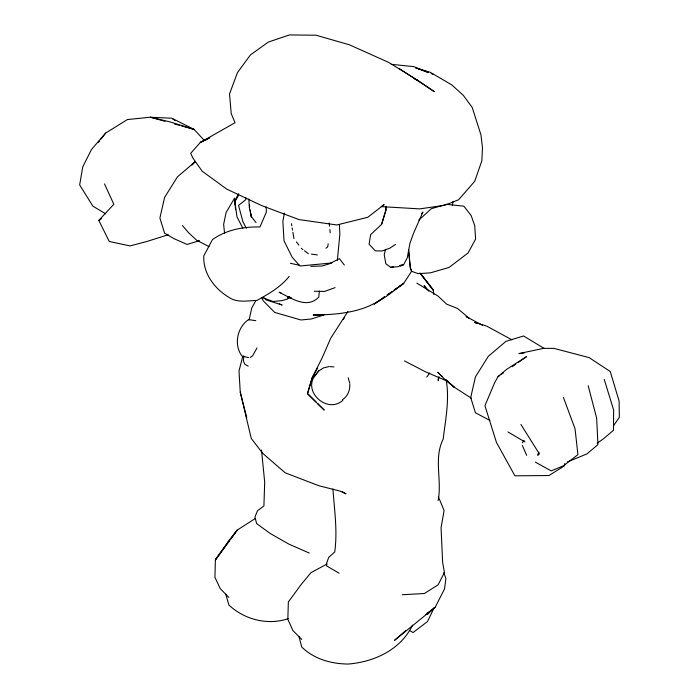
<?xml version="1.0" encoding="UTF-8"?>
<svg xmlns="http://www.w3.org/2000/svg" width="699" height="699" viewBox="0 0 699 699"><rect width="100%" height="100%" fill="white"/><g stroke="black" fill="none" stroke-linecap="round" stroke-linejoin="round"><path stroke-width="1.05" d="M349.78 384.284C350.216 390.164 347.604 396.473 342.527 399.653M243.715 355.8L243.427 361.025L244.641 364.057L248.171 366.162M564.722 463.603L564.582 465.735L548.986 475.538L514.91 475.818L496.439 442.406L484.931 405.7L494.577 382.842L498.029 376.647L506.487 369.474L526.496 356.665L518.483 362.283M319.364 291.055L318.805 297.101C306.905 309.482 291.134 297.984 279.146 292.304L281.042 292.794M337.381 260.264L339.88 233.999L339.382 224.528M438.098 500.536C442.249 480.169 433.397 458.588 443.218 438.998C445.446 419.933 449.448 400.824 446.443 381.61L445.866 379.531M452.375 205.602L453.074 201.364M234.436 203.724L234.812 201.574L238.464 194.034M328.207 243.864L327.665 246.887L325.952 248.224M284.371 213.125L282.859 221.434L284.039 240.858L292.13 257.162L299.976 266.004L331.92 262.946M438.963 376.674L438.212 380.763L438.203 378.596M234.532 203.811L234.899 201.845L237.005 216.926L242.824 228.171M249.054 320.072L251.78 307.927L256 300.36M242.763 356.333L239.006 370.889L240.246 392.104L251.256 438.448L262.763 453.38L285.183 472.804L318.788 485.718L339.906 491.048L346.049 493.835L342.248 491.764M385.603 249.333L384.223 254.567L385.787 263.672L390.662 267.315L397.801 266.738L403.655 264.641L407.229 257.94L409.998 243.016L413.616 233.108L422.921 212.042L421.567 213.728M538.763 452.279L537.863 455.337L538.815 452.358M381.794 224.003L386.136 209.744L385.979 206.537M256.996 347.953L252.584 355.826L250.242 357.46M434.105 607.877L427.517 621.533L413.065 632.543L409.317 630.376M428.452 612.298L427.508 614.246L435.206 607.239L444.477 588.995L445.918 578.641L443.848 572.577M235.31 200.622L238.77 193.946M317.599 368.181L312.235 377.565L307.333 393.755L324.214 410.086L317.451 403.323M234.812 201.574L238.027 196.148M343.235 319.513L344.354 317.713M412.506 625.159C400.684 649.799 374.384 661.892 348.198 664.05C331.239 663.867 314.166 659.166 301.767 647.064L298.971 636.527M613.556 425.735L619.34 417.303L619.096 401.025L610.227 371.484L589.17 357.635L553.861 348.355L543.525 348.382L518.911 353.58L524.136 353.039M229.49 540.615L215.397 559.847L214.916 577.26L220.237 588.628L228.888 597.435M230.775 538.868L237.179 530.13L255.362 518.466M426.731 377.084L429.815 372.951M289.168 276.402C280.893 286.957 268.486 294.052 256.813 300.5C247.507 300.614 237.223 303.104 229.019 297.416C214.558 288.792 202.911 273.379 203.793 255.878L212.505 239.556C226.362 229.753 243.313 226.607 259.984 226.965L266.415 211.937L266.101 206.825M522.232 442.843L524.154 440.318M98.341 142.517L99.669 140.796M100.997 139.075L105.663 133.055L127.401 119.564L150.39 117.222L171.805 118.227L194.121 129.429L204.423 140.569M315.293 375.197C302.169 391.562 327.595 414.463 342.859 400.23M347.927 311.474L330.732 338.202L322.125 357.923L312.235 377.565L307.682 393.546L315.948 401.82M318.823 370.854L314.026 376.778L318.823 370.854L323.602 367.875L329.168 366.547M105.663 133.055L91.49 149.481L82.744 166.93L79.66 184.938L92.897 206.153L105.689 213.824M168.232 234.724L146.598 241.574L130.005 245.917L109.245 241.487L98.821 220.403L113.832 204.283L104.509 183.916M192.181 164.929L195.117 161.792L191.736 164.588M289.631 296.699L287.411 299.058L282.029 300.631L273.099 301.505L262.501 297.582M418.762 220.15L431.388 208.652L446.547 204.3L463.865 206.222L471.135 215.493L474.726 225.681L475.608 239.11L468.024 253.021L449.081 267.446L430.453 272.846L418.229 273.667L411.624 271.334L410.322 268.023L408.504 250.181M405.778 630.577L394.446 640.406L435.206 607.239L425.84 614.438M195.117 161.792L177.511 176.768L164.615 197.363L159.896 218.027L164.615 233.23L174.208 238.761L187.105 244.44L199.53 240.657M98.821 220.403L101.381 218.569M390.75 292.558L392.48 291.334L387.176 294.969M384.572 296.795C364.677 312.602 337.678 314.699 313.187 315.031L323.148 314.891M498.029 376.647L499.811 375.398M501.585 374.148L503.367 372.899M512.262 366.652L515.818 364.153M597.182 443.175L603.342 438.876L613.451 430.322L613.626 409.946L604.216 379.374M384.642 296.822L374.148 304.117L386.512 296.297L403.69 283.375L411.641 271.247L410.365 267.9L408.635 250.015M387.263 294.995L389.885 293.178M395.477 244.449L389.789 248.206L382.056 250.993L375.319 250.845L369.072 244.187L370.627 234.672L381.497 224.405L385.796 210.137L385.621 206.939M327.045 563.997L310.95 572.682L301.33 584.294L288.355 601.935L287.839 619.323L292.872 630.524L301.776 639.48M209.822 137.694L200.298 142.447L190.661 153.369L193.134 158.42L202.186 171.22L226.756 189.114L261.653 205.576L299.006 219.591L336.813 224.973L367.796 217.284L384.135 204.571L381.226 206.624L419.758 208.879L444.73 205.279L458.579 199.774L474.717 181.294L481.847 160.77L482.485 147.777L480.956 134.881L472.244 107.515L463.227 95.23L451.772 84.894L430.278 72.32L415.765 67.943L427.98 72.434M209.036 138.271L200.298 142.447L235.039 122.709L231.229 113.666L229.525 93.946L237.407 72.687L250.452 54.898L268.302 42.089L289.342 34.95L316.027 35.212L349.474 44.815L388.504 62.333L418.151 80.568L434.297 91.621L399.295 68.563M400.553 266.039L403.655 264.641L399.662 265.463M567.317 462.013L586.907 453.913L597.951 444.634L596.649 418.116L588.174 385.726M335.092 287.612L324.563 291.457L314.323 291.23M324.144 314.882L311.265 319.006L300.919 319.976L274.716 312.427L263.077 300.631L261.81 297.669M288.643 618.519C268.224 625.666 244.519 619.795 228.905 605.011L225.777 594.211M390.662 267.315L393.659 266.703M310.758 266.336L321.968 266.013L329.212 263.873L339.434 258.709L344.362 265.078M288.058 298.045L291.221 298.019M402.257 594.744L424.415 593.503L438.107 584.818L444.442 572.498L442.633 562.477L441.069 527.64L444.083 510.515L438.509 497.059M287.988 297.206L290.111 297.381M330.12 366.617L333.965 366.931M391.291 64.334L413.651 66.588L428.251 72.373M287.953 297.232L291.029 297.556M311.396 254.13L317.398 254.917M255.747 320.692L248.591 319.574C237.136 327.289 233.536 345.14 242.09 356.149L248.573 357.591M290.4 263.296L299.574 265.288M164.964 121.294L150.39 117.222L170.215 121.958L194.121 129.429L181.626 125.942M174.331 123.906L179.538 125.357M431.169 73.526L433.118 74.295M279.259 303.855L282.099 305L266.31 299.976L263.287 297.32M309.211 553.023L288.792 544.075L270.198 533.477L256.647 523.603L254.934 517.12L257.485 510.733L263.916 505.945L264.694 482.179L261.496 450.06M489.964 420.483L475.416 412.751L470.707 397.548L475.425 376.883L488.339 356.307L505.962 341.339L523.586 335.983L544.067 348.373M413.354 78.279L418.151 80.568M209.036 246.616L196.611 240.211L188.381 232.531L182.456 225.55M404.494 360.929L425.481 371.798L446.775 380.929L454.201 387.176L471.309 398.177M466.25 316.612L482.476 325.28M466.189 316.612L468.985 318.124L457.408 308.39L446.757 304.231L437.976 296.044L416.857 283.13M511.939 339.836L486.574 326.04L474.665 322.388L476.543 323.41M535.347 462.126L551.188 470.881L563.184 465.936L577.916 454.691L575.05 428.793L563.446 397.486M339.059 573.197L326.538 565.858L326.643 563.088L328.748 557.295L334.716 552.027C337.678 530.856 334.358 509.973 332.942 488.942M507.955 431.938L524.888 441.925M172.636 118.847L175.126 120.717M301.295 248.372L302.868 249.56M304.449 250.758L308.39 253.737M442.45 376.56L437.749 372.322L443.743 378.351L454.201 387.176L450.287 383.637M446.364 380.099L448.714 382.222M428.88 291.151L424.092 285.611L427.054 289.701M420.475 273.44L433.301 290.111L433.747 294.454M419.907 272.898L433.301 290.111L420.597 273.833M256.061 222.614L251.649 216.935L251.037 213.999M296.402 241.854L298.849 245.113M520.93 424.45L539.497 454.132M246.363 228.337L242.876 221.627L238.534 205.384L245.865 199.582L245.716 197.406M526.67 455.346L522.345 445.499M246.258 415.984L246.712 417.443L240.246 392.104M348.198 377.783L349.806 383.332M250.225 210.084L250.635 212.042M291.448 223.706L291.806 225.838M292.165 227.961L292.523 230.085M292.881 232.217L293.956 238.595M250.924 213.903L251.317 217.127L249.29 207.341L248.888 198.997M224.597 233.466L223.628 224.335L226.135 212.409L234.584 198.132L235.563 209.77M329.238 223.007L329.552 226.266M329.876 229.517L330.19 232.776M249.517 205.069L249.622 207.157M227.97 541.97L215.397 559.847L237.179 530.13L227.97 541.97M403.69 283.375L394.201 290.111L403.69 283.375"/></g></svg>
